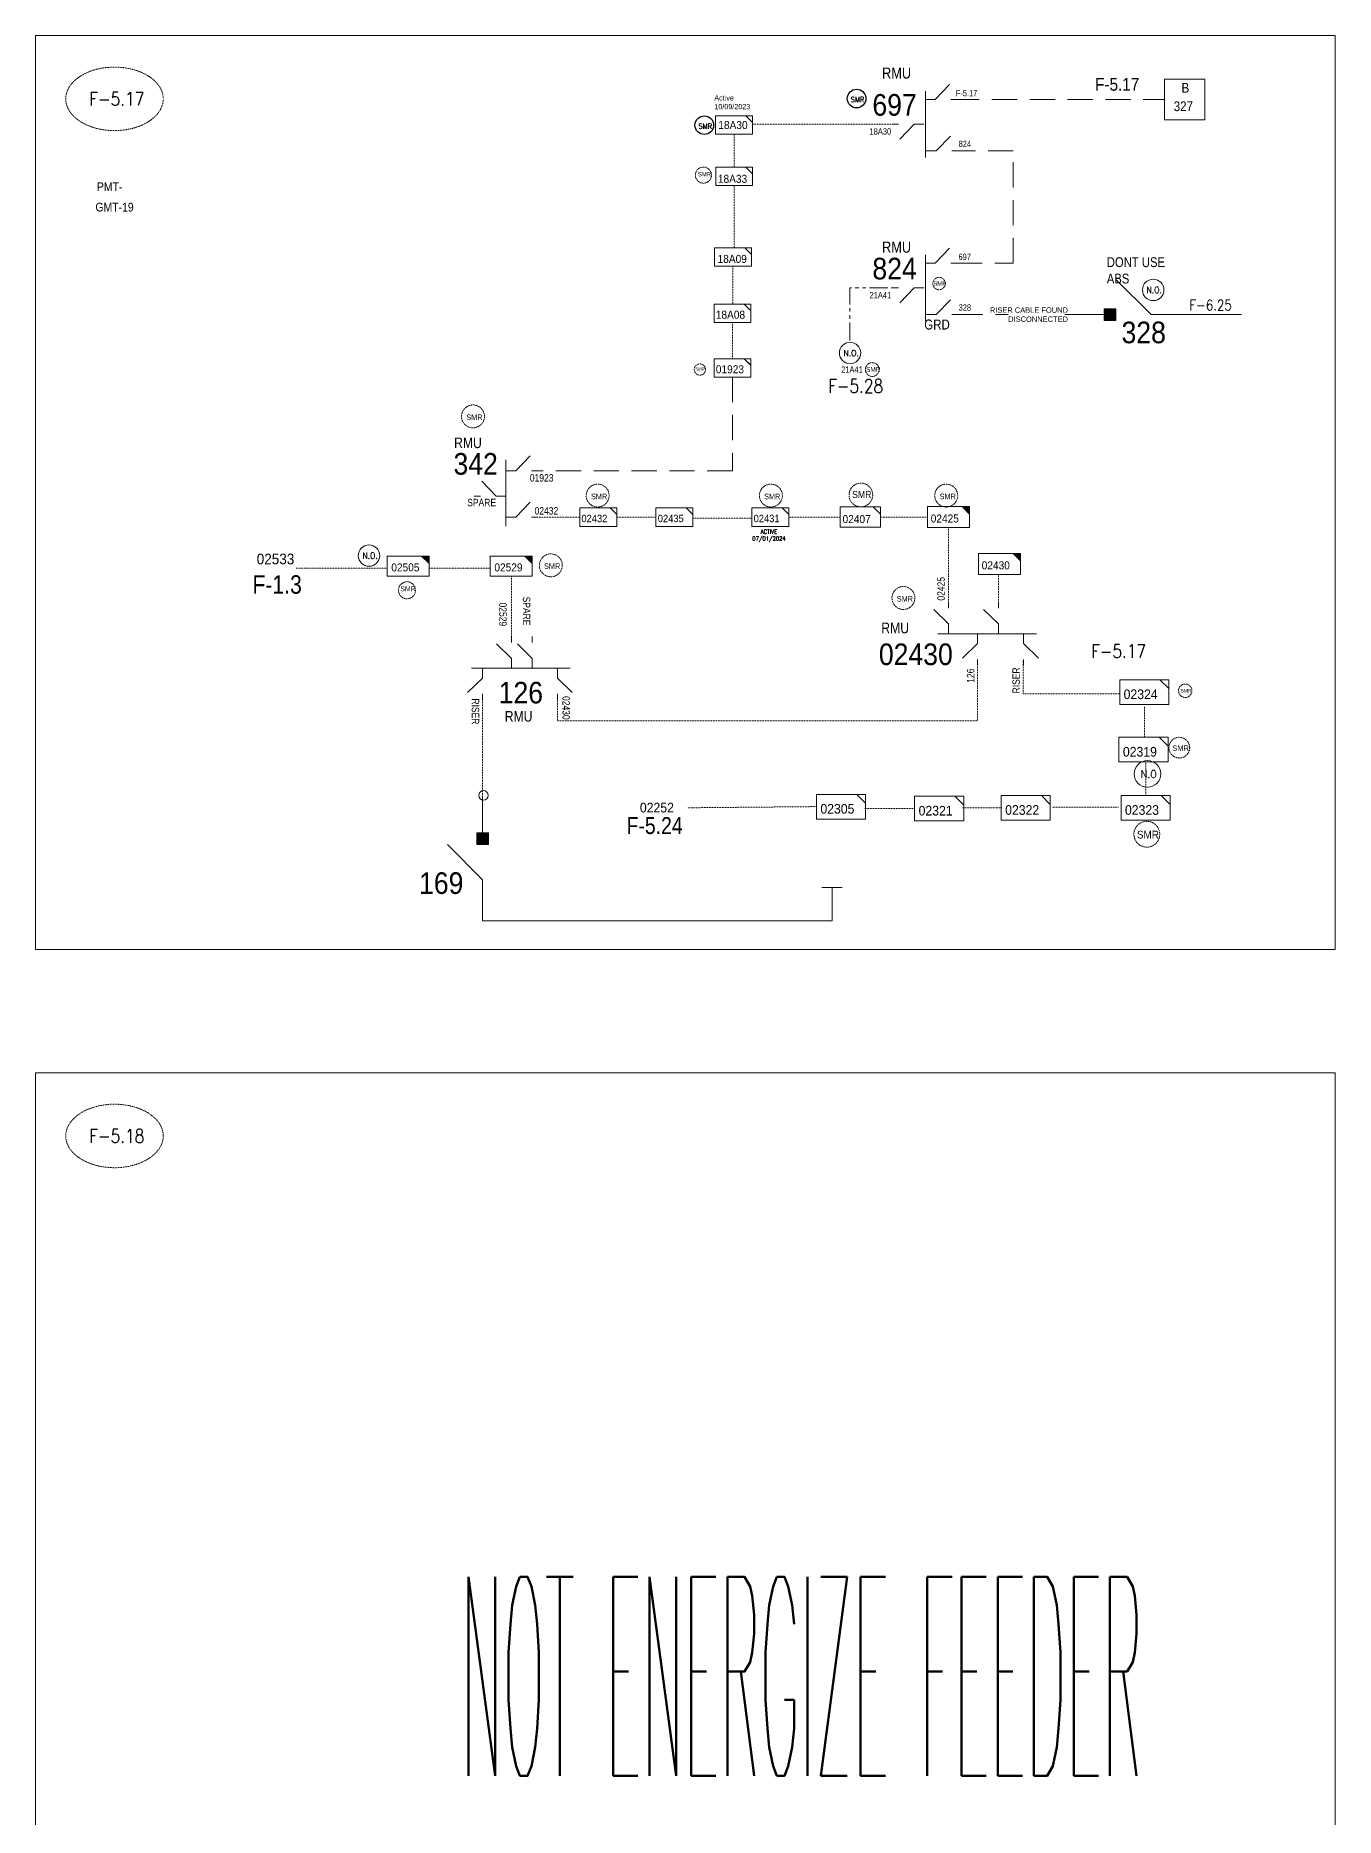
# Model space of a CAD drawing. Header units: metres. Extents: x 65984 to 144644, y -19036 to 23726.
# Drawn here: x 103022 to 103901, y 2775 to 3980 of the extents above; entities that cross this region are included whole.
import ezdxf
from ezdxf.enums import TextEntityAlignment as Align

# ---------------------------------------------------------------- set-up
doc = ezdxf.new("R2010")
doc.units = ezdxf.units.M
doc.header["$MEASUREMENT"] = 0
for name, pattern in [('( Phantom )', [2.5, 1.25, -0.25, 0.25, -0.25, 0.25, -0.25]), ('DGN Style 3', [0.013877, 0, -0.013877]), ('HIDDEN2', [2381.25, 1587.5, -793.75])]:
    doc.linetypes.add(name, pattern=pattern)
doc.layers.get('0').update_dxf_attribs({"color": 95, "lineweight": 40})
for name, color, linetype, lineweight in [('ABS', 7, 'Continuous', 40), ('ABS NUMBER', 112, 'Continuous', 30), ('d_eos', 111, 'Continuous', 40), ('d_eos no', 121, 'Continuous', 40), ('d_switch', 95, 'Continuous', 40), ('d_tf no', 6, 'Continuous', 40), ('d_ug cable', 95, 'Continuous', 40), ('d_ug main line', 95, 'Continuous', 40), ('FDR  1  05', 172, 'Continuous', 40), ('FDR  4  02', 126, 'Continuous', 40), ('fedr no', 95, 'Continuous', 40), ('GRID STATION 01', 7, 'Continuous', 40), ('Level 37', 7, 'Continuous', 0), ('O H MAIN FEEDER', 4, 'Continuous', 100), ('SW N O', 114, 'Continuous', 30)]:
    doc.layers.add(name, color=color, linetype=linetype, lineweight=lineweight)
doc.styles.add('NASKHF', font='naskhf.shx', dxfattribs={"height": 8})
doc.styles.add('Style-Arial', font='arial.ttf')
doc.styles.add('Style-ENGINEERING', font='ENGINEERING.shx')
doc.styles.add('Style-msdefault', font='msdefault.shx')
doc.styles.add('Style-STANDARD', font='STANDARD.shx')

# ---------------------------------------------------------------- blocks, each defined once
blk = doc.blocks.new('TF_8')
at = {"color": 0, "linetype": 'ByBlock', "lineweight": -2}
blk.add_line((6.3, 4.95), (9.9, 1.35), dxfattribs=at)
blk.add_3dface([(-10.1, 4.95), (9.9, 4.95), (9.9, -5.05), (-10.1, -5.05)], dxfattribs=at)
blk = doc.blocks.new('exist.us-1000kva')
at = {"color": 0, "linetype": 'ByBlock', "lineweight": -2, "flags": 128}
blk.add_lwpolyline([(40, 12.9), (32.8, 20), (40, 20)], close=True, dxfattribs=at)
at = {"color": 0, "linetype": 'ByBlock', "lineweight": -2, "extrusion": (0, 0, -1)}
blk.add_solid([(-40, 12.9), (-32.8, 20), (-40, 20)], dxfattribs=at)
at = {"color": 0, "linetype": 'ByBlock', "lineweight": -2, "xscale": 2, "yscale": 2}
blk.add_blockref('TF_8', (20.2, 10.1), dxfattribs=at)
blk = doc.blocks.new('ABS2_1_1')
at = {"color": 0, "linetype": 'ByBlock', "lineweight": -2, "ltscale": 500}
for q in [(-29900, 43500), (0, 0)]:
    blk.add_line((0, 13600), q, dxfattribs=at)
at = {"color": 0, "linetype": 'ByBlock', "lineweight": -2, "ltscale": 500, "flags": 128}
for points in [[(5000, 43600), (-5000, 43600), (-5000, 53600), (5000, 53600)], [(3791, 49653), (3791, 49653), (3791, 49653)]]:
    blk.add_lwpolyline(points, close=True, dxfattribs=at)
at = {"color": 0, "linetype": 'ByBlock', "lineweight": -2, "ltscale": 500}
for points in [[(5000, 43600), (-5000, 43600), (5000, 53600), (-5000, 53600)], [(3791, 49653), (3791, 49653), (3791, 49653)]]:
    blk.add_solid(points, dxfattribs=at)
blk = doc.blocks.new('*U1456')
at = {"layer": 'SW N O', "color": 3, "lineweight": 13, "ltscale": 0.426762}
blk.add_circle((0, 0), 16.8, dxfattribs=at)
at = {"layer": 'SW N O', "color": 3, "lineweight": 13, "style": 'Style-STANDARD'}
blk.add_text('N.O.', height=9.6, dxfattribs=at).set_placement((1.7, -0.2), align=Align.MIDDLE_CENTER)
blk = doc.blocks.new('*U2891')
at = {"layer": 'FDR  1  05', "color": 2, "linetype": 'Continuous', "lineweight": 13, "flags": 128}
blk.add_lwpolyline([(20, 10), (20, 2.7), (12.8, 10)], close=True, dxfattribs=at)
at = {"layer": 'FDR  1  05', "color": 2, "linetype": 'Continuous', "lineweight": 13, "xscale": 2, "yscale": 2, "rotation": 359.9999999999999}
blk.add_blockref('TF_8', (0.2, 0.1), dxfattribs=at)
blk = doc.blocks.new('*U2892')
at = {"layer": 'FDR  1  05', "color": 18, "linetype": 'Continuous', "lineweight": 13, "flags": 128}
blk.add_lwpolyline([(20, 10), (20, 2.7), (12.8, 10)], close=True, dxfattribs=at)
at = {"layer": 'FDR  1  05', "color": 18, "linetype": 'Continuous', "lineweight": 13, "xscale": 2, "yscale": 2, "rotation": 359.9999999999999}
blk.add_blockref('TF_8', (0.2, 0.1), dxfattribs=at)
blk = doc.blocks.new('*U2893')
at = {"layer": 'FDR  1  05', "color": 2, "linetype": 'Continuous', "lineweight": 13, "flags": 128}
blk.add_lwpolyline([(20, 10), (20, 2.7), (12.8, 10)], close=True, dxfattribs=at)
at = {"layer": 'FDR  1  05', "color": 2, "linetype": 'Continuous', "lineweight": 13, "xscale": 2, "yscale": 2, "rotation": 359.9999999999999}
blk.add_blockref('TF_8', (0.2, 0.1), dxfattribs=at)
blk = doc.blocks.new('*U2894')
at = {"layer": 'FDR  4  02', "color": 2, "linetype": 'Continuous', "lineweight": 13, "flags": 128}
blk.add_lwpolyline([(20, 10), (20, 2.7), (12.8, 10)], close=True, dxfattribs=at)
at = {"layer": 'FDR  4  02', "color": 2, "linetype": 'Continuous', "lineweight": 13, "xscale": 2, "yscale": 2, "rotation": 359.9999999999999}
blk.add_blockref('TF_8', (0.2, 0.1), dxfattribs=at)
blk = doc.blocks.new('*U3851')
at = {"layer": 'SW N O', "color": 2}
blk.add_circle((0, 0), 16.8, dxfattribs=at)
at = {"layer": 'SW N O', "color": 240, "insert": (1.7, -1.8), "char_height": 9.6, "attachment_point": 5, "line_spacing_factor": 0.6, "style": 'Style-STANDARD'}
blk.add_mtext('SMR\\P', dxfattribs=at)
blk = doc.blocks.new('*U4130')
at = {"layer": 'SW N O', "color": 3, "lineweight": 13, "ltscale": 0.426762}
blk.add_circle((0, 0), 16.8, dxfattribs=at)
at = {"layer": 'SW N O', "color": 3, "lineweight": 13, "style": 'Style-STANDARD'}
blk.add_text('N.O', height=9.6, dxfattribs=at).set_placement((1.7, -0.2), align=Align.MIDDLE_CENTER)

msp = doc.modelspace()

# ---------------------------------------------------------------- linework, layer by layer
at = {"layer": 'd_eos', "color": 2, "linetype": 'Continuous', "lineweight": 13, "ltscale": 0.915903}
for p, q in [((103630.6, 3937.2), (103640.3, 3947.3)), ((103623.9, 3898), (103623.9, 3942.8)), ((103623.9, 3937.2), (103630.6, 3937.2)), ((103641.2, 3937.2), (103645.3, 3937.2)), ((103605.6, 3920.4), (103601.5, 3920.4)), ((103616.2, 3920.4), (103606.5, 3910.4)), ((103622.9, 3920.4), (103616.2, 3920.4)), ((103631.1, 3902.4), (103640.8, 3912.4)), ((103624.4, 3902.4), (103631.1, 3902.4)), ((103641.8, 3902.4), (103645.8, 3902.4)), ((103630.6, 3826.4), (103640.3, 3836.5)), ((103623.9, 3787.2), (103623.9, 3832)), ((103623.9, 3826.4), (103630.6, 3826.4)), ((103616.2, 3809.6), (103606.5, 3799.6)), ((103622.9, 3809.6), (103616.2, 3809.6)), ((103631.1, 3791.6), (103640.8, 3801.6)), ((103624.4, 3791.6), (103631.1, 3791.6)), ((103339.9, 3693.2), (103339.9, 3648.3)), ((103346.6, 3685.8), (103356.3, 3695.9)), ((103333.3, 3668.7), (103323.5, 3678.8)), ((103339.9, 3685.8), (103346.6, 3685.8)), ((103357.3, 3685.8), (103361.3, 3685.8)), ((103322.6, 3668.7), (103318.5, 3668.7)), ((103339.9, 3668.7), (103333.3, 3668.7)), ((103339.9, 3654.5), (103346.6, 3654.5)), ((103346.6, 3654.6), (103356.3, 3664.6)), ((103357.3, 3654.5), (103361.3, 3654.5)), ((103639.6, 3592.9), (103639.6, 3597)), ((103673.3, 3592.9), (103673.3, 3597)), ((103639.6, 3582.2), (103629.6, 3592)), ((103639.6, 3575.6), (103639.6, 3582.2)), ((103673.3, 3582.2), (103663.2, 3592)), ((103673.3, 3575.5), (103673.3, 3582.2)), ((103632.2, 3575.6), (103699, 3575.6)), ((103659.1, 3575.6), (103659.1, 3568.9)), ((103690.3, 3575.6), (103690.3, 3568.9)), ((103659.1, 3568.9), (103649.1, 3559.1)), ((103659.1, 3558.2), (103659.1, 3554.1)), ((103690.3, 3568.9), (103700.4, 3559.1)), ((103690.3, 3558.2), (103690.3, 3554.1))]:
    msp.add_line(p, q, dxfattribs=at)
at = {"layer": 'd_eos', "color": 7, "linetype": 'Continuous', "lineweight": 13, "ltscale": 0.915903}
for p, q in [((103641.2, 3826.4), (103645.3, 3826.4)), ((103605.6, 3809.6), (103601.5, 3809.6)), ((103641.8, 3791.6), (103645.8, 3791.6)), ((103343.6, 3569.6), (103343.6, 3573.7)), ((103357.7, 3569.6), (103357.7, 3573.7)), ((103343.6, 3558.9), (103333.5, 3568.7)), ((103343.6, 3552.3), (103343.6, 3558.9)), ((103357.7, 3558.9), (103347.7, 3568.7)), ((103357.7, 3552.2), (103357.7, 3558.9)), ((103324.1, 3545.6), (103314, 3535.8)), ((103316.7, 3552.3), (103383.5, 3552.3)), ((103324.1, 3552.3), (103324.1, 3545.6)), ((103374.8, 3552.3), (103374.8, 3545.6)), ((103374.8, 3545.6), (103384.8, 3535.8)), ((103324.1, 3534.9), (103324.1, 3530.8)), ((103374.8, 3534.9), (103374.8, 3530.8))]:
    msp.add_line(p, q, dxfattribs=at)
at = {"layer": 'd_ug cable', "color": 18, "linetype": 'DGN Style 3', "lineweight": 13}
for p, q in [((103494.4, 3914), (103494.4, 3891.6)), ((103494.4, 3879.2), (103494.4, 3836.8)), ((103493.6, 3824.3), (103493.6, 3798.7)), ((103361.3, 3654.5), (103389.9, 3654.5)), ((103414.9, 3654.5), (103441.5, 3654.5)), ((103639.6, 3597), (103639.6, 3647.4)), ((103673.3, 3597), (103673.3, 3615.8))]:
    msp.add_line(p, q, dxfattribs=at)
at = {"layer": 'd_ug cable', "color": 6, "linetype": 'DGN Style 3', "lineweight": 13}
for p, q in [((103772.3, 3506.1), (103772.3, 3526.7)), ((103773.1, 3466.2), (103773.1, 3488.9)), ((103550.1, 3458.6), (103463, 3457.8)), ((103615.7, 3457.4), (103582.2, 3457.4)), ((103675.6, 3457.8), (103648.9, 3457.8)), ((103754.6, 3458.2), (103709.8, 3458.2))]:
    msp.add_line(p, q, dxfattribs=at)
at = {"layer": 'd_ug cable', "color": 18, "linetype": 'DGN Style 3', "lineweight": 13, "flags": 128}
for points in [[(103506.9, 3920.4), (103601.5, 3920.4)], [(103493.3, 3786.2), (103493.3, 3761.8)], [(103466.5, 3653.9), (103506.4, 3653.9)], [(103531.4, 3654.5), (103566.2, 3654.5)], [(103593.6, 3654.5), (103625.4, 3654.5)], [(103329.3, 3620), (103288, 3620)], [(103343.6, 3573), (103343.6, 3614.5)], [(103659.1, 3554.1), (103659.1, 3516.6), (103374.8, 3516.6), (103374.8, 3531.1)]]:
    msp.add_lwpolyline(points, dxfattribs=at)
at = {"layer": 'd_ug cable', "color": 17, "linetype": 'DGN Style 3', "lineweight": 13, "flags": 128}
msp.add_lwpolyline([(103259.5, 3620), (103198, 3620)], dxfattribs=at)
at = {"layer": 'd_ug cable', "color": 6, "linetype": 'DGN Style 3', "lineweight": 13, "flags": 128}
msp.add_lwpolyline([(103690.1, 3557.1), (103690.1, 3534.9), (103755.4, 3534.9), (103755.4, 3534.9)], dxfattribs=at)
at = {"layer": 'd_ug cable', "color": 174, "linetype": 'DGN Style 3', "lineweight": 13, "flags": 128}
msp.add_lwpolyline([(103324.1, 3530.8), (103324.1, 3465.7)], dxfattribs=at)
at = {"layer": 'd_ug cable', "color": 1, "linetype": 'DGN Style 3', "lineweight": 13}
msp.add_circle((103473.6, 3886), 5.46, dxfattribs=at)
at = {"layer": 'd_ug cable', "color": 2, "linetype": 'DGN Style 3', "lineweight": 0}
for centre, radius in [((103633.1, 3812.6), 4.19), ((103471.2, 3754.4), 3.8), ((103587.9, 3754.4), 4.66), ((103795.8, 3498.5), 7.02), ((103773.8, 3439.9), 8.74)]:
    msp.add_circle(centre, radius, dxfattribs=at)
at = {"layer": 'd_ug cable', "color": 2, "linetype": 'DGN Style 3', "lineweight": 13}
for centre, radius in [((103317.6, 3722.7), 7.76), ((103402, 3669.1), 7.76), ((103519.3, 3669.1), 7.76), ((103580.2, 3669.5), 8.02), ((103638, 3669.1), 7.76), ((103370.3, 3621.9), 7.76), ((103272.9, 3605), 5.76), ((103609, 3599.8), 7.76), ((103799.8, 3537), 4.56)]:
    msp.add_circle(centre, radius, dxfattribs=at)
at = {"layer": 'd_ug main line', "color": 18, "linetype": 'HIDDEN2', "lineweight": 13, "ltscale": 0.010761}
for points in [[(103643.3, 3937.2), (103785.7, 3937.2)], [(103645.3, 3826.4), (103683.4, 3826.4), (103683.4, 3902.4), (103645.4, 3902.4)], [(103645.8, 3791.6), (103679.9, 3791.6)], [(103493.3, 3749.3), (103493.3, 3685.8), (103361.3, 3685.8)]]:
    msp.add_lwpolyline(points, dxfattribs=at)
at = {"layer": 'd_ug main line', "color": 206, "linetype": '( Phantom )', "lineweight": 13, "ltscale": 9.8, "flags": 128}
msp.add_lwpolyline([(103572.7, 3774), (103572.7, 3809.6), (103601.5, 3809.6)], dxfattribs=at)
at = {"layer": 'fedr no', "color": 82, "linetype": 'DGN Style 3', "lineweight": 13, "true_color": 0x1dc70e}
for centre in [(103074.9, 3937.6), (103074.9, 3235.7)]:
    msp.add_ellipse(centre, major_axis=(33, 0), ratio=0.651175, dxfattribs=at)
at = {"layer": 'GRID STATION 01', "color": 18, "lineweight": 13, "ltscale": 0.379284, "flags": 128}
msp.add_lwpolyline([(103813.1, 3923.5), (103813.1, 3950.9), (103785.7, 3950.9), (103785.7, 3923.5)], close=True, dxfattribs=at)
at = {"layer": 'O H MAIN FEEDER', "color": 174, "lineweight": 13, "ltscale": 8.7846}
msp.add_line((103553.8, 3403.9), (103567.6, 3403.9), dxfattribs=at)
at = {"layer": 'O H MAIN FEEDER', "color": 140, "linetype": 'Continuous', "lineweight": 13, "flags": 128}
for points in [[(103021.5, 3980.4), (103901.4, 3980.4), (103901.4, 3361.9), (103021.5, 3361.9)], [(103021.5, 3278.5), (103901.4, 3278.5), (103901.4, 2660), (103021.5, 2660)]]:
    msp.add_lwpolyline(points, close=True, dxfattribs=at)
at = {"layer": 'O H MAIN FEEDER', "color": 174, "lineweight": 13, "ltscale": 0.643436, "flags": 128}
msp.add_lwpolyline([(103745, 3791.6), (103745, 3791.6), (103718.4, 3791.6)], dxfattribs=at)
at = {"layer": 'O H MAIN FEEDER', "color": 174, "lineweight": 13, "ltscale": 0.714928, "flags": 128}
for points in [[(103837.8, 3791.6), (103837.8, 3791.6), (103787.6, 3791.6)], [(103324.1, 3436.9), (103324.1, 3436.9), (103324.1, 3465.7)]]:
    msp.add_lwpolyline(points, dxfattribs=at)
at = {"layer": 'O H MAIN FEEDER', "color": 174, "lineweight": 13, "ltscale": 8.7846, "flags": 128}
msp.add_lwpolyline([(103324.1, 3401.1), (103324.1, 3381.2), (103560.7, 3381.2), (103560.7, 3403.9)], dxfattribs=at)
at = {"layer": 'O H MAIN FEEDER', "color": 174, "lineweight": 13, "ltscale": 0.714928}
msp.add_circle((103324.7, 3466.2), 3.23, dxfattribs=at)

# ---------------------------------------------------------------- block references
at = {"layer": 'ABS', "color": 7, "linetype": 'Continuous', "lineweight": 13, "ltscale": 1.190142, "zscale": 0.0005280611300687443}
for p, xscale, yscale, rotation in [((103787.6, 3791.6), 0.0007973960743554502, -0.0007973960743554506, 270.0108634751818), ((103324.1, 3398.2), 0.0007973960743554503, 0.0007973960743554503, 359.9999999999997)]:
    msp.add_blockref('ABS2_1_1', p, dxfattribs=dict(at, xscale=xscale, yscale=yscale, rotation=rotation))
at = {"layer": 'FDR  1  05', "color": 2, "linetype": 'Continuous', "lineweight": 13, "rotation": 359.9999999999999}
for name, p, xscale, yscale, zscale in [('TF_8', (103494.5, 3919.9), 1.249645269223772, 1.249645269223772, 0.6248226346118861), ('TF_8', (103580, 3654.6), 1.370638294906909, 1.370638294906909, 0.6248226346118861), ('exist.us-1000kva', (103625.4, 3647.4), 0.7102604478054448, 0.7102604478054448, 0.6248226346118861), ('exist.us-1000kva', (103329.3, 3614.5), 0.7119539694185745, 0.6816580558262949, 0.6248226346118861), ('TF_8', (103772.2, 3536.2), 1.661944010433047, 1.661944010433047, 0.7560353878803824), ('TF_8', (103771.7, 3497.3), 1.661944010433047, 1.661944010433047, 0.7560353878803824), ('TF_8', (103773.1, 3457.8), 1.661944010433047, 1.661944010433047, 0.7560353878803824)]:
    msp.add_blockref(name, p, dxfattribs=dict(at, xscale=xscale, yscale=yscale, zscale=zscale))
at = {"layer": 'FDR  1  05', "color": 2, "linetype": 'Continuous', "lineweight": 13}
for name, p, xscale, yscale, zscale in [('*U2891', (103494.4, 3885.1), 0.6248226346118861, 0.6248226346118861, 0.6248226346118861), ('*U2893', (103493.3, 3755.5), 0.6248226346118861, 0.6248226346118861, 0.6248226346118861), ('*U2891', (103402.4, 3654.5), 0.6248226344960893, 0.6248226344960893, 0.6248226344960893)]:
    msp.add_blockref(name, p, dxfattribs=dict(at, xscale=xscale, yscale=yscale, zscale=zscale))
at = {"layer": 'FDR  1  05', "color": 18, "linetype": 'Continuous', "lineweight": 13, "zscale": 0.6248226346118861, "rotation": 359.9999999999999}
for name, p, xscale, yscale in [('TF_8', (103493.8, 3830.6), 1.249645269223772, 1.249645269223772), ('exist.us-1000kva', (103659.9, 3615.8), 0.7102604478054448, 0.7102604478054448)]:
    msp.add_blockref(name, p, dxfattribs=dict(at, xscale=xscale, yscale=yscale))
at = {"layer": 'FDR  1  05', "color": 18, "linetype": 'Continuous', "lineweight": 13, "xscale": 0.6248226346118861, "yscale": 0.6248226346118861, "zscale": 0.6248226346118861}
for p in [(103493.3, 3792.4), (103454, 3654.5)]:
    msp.add_blockref('*U2892', p, dxfattribs=at)
at = {"layer": 'FDR  1  05', "color": 121, "linetype": 'Continuous', "lineweight": 13, "xscale": 0.7119539694185745, "yscale": 0.6816580558262949, "zscale": 0.6248226346118861, "rotation": 359.9999999999999}
msp.add_blockref('exist.us-1000kva', (103259.5, 3614.5), dxfattribs=at)
at = {"layer": 'FDR  1  05', "color": 6, "linetype": 'Continuous', "lineweight": 13, "xscale": 1.661944010433047, "yscale": 1.661944010433047, "zscale": 0.7560353878803824, "rotation": 359.9999999999999}
for p in [(103566.9, 3458.6), (103633.4, 3457.4), (103692, 3457.8)]:
    msp.add_blockref('TF_8', p, dxfattribs=at)
at = {"layer": 'FDR  4  02', "color": 2, "linetype": 'Continuous', "lineweight": 13, "xscale": 0.6248226346118861, "yscale": 0.6248226346118861, "zscale": 0.6248226346118861}
msp.add_blockref('*U2894', (103518.9, 3654.5), dxfattribs=at)
at = {"layer": 'SW N O', "color": 240, "xscale": 0.3747954802723319, "yscale": 0.3747954802723319, "zscale": 0.3747954802723319}
for p in [(103577.3, 3937.8), (103474.2, 3919.8)]:
    msp.add_blockref('*U3851', p, dxfattribs=at)
at = {"layer": 'SW N O', "color": 3, "lineweight": 13}
for name, p, xscale, yscale, zscale in [('*U1456', (103778.1, 3808.3), 0.4320112015721562, 0.4320112015721562, 0.4320112015721562), ('*U1456', (103572.9, 3765.6), 0.4320112015721562, 0.4320112015721562, 0.4320112015721562), ('*U1456', (103247.2, 3628.5), 0.4320112015721562, 0.4320112015721562, 0.4320112015721562), ('*U4130', (103774.2, 3480.7), 0.5356346052414567, 0.5356346052414567, 0.5356346052414567)]:
    msp.add_blockref(name, p, dxfattribs=dict(at, xscale=xscale, yscale=yscale, zscale=zscale))

# ---------------------------------------------------------------- texts
at = {"layer": 'ABS NUMBER', "color": 7, "lineweight": 13, "style": 'Style-Arial', "width": 0.88}
msp.add_text('328', height=14.64, dxfattribs=at).set_placement((103786.7, 3772.2), align=Align.RIGHT)
msp.add_text('169', height=14.64, dxfattribs=at).set_placement((103281.1, 3399.5))
at = {"layer": 'd_eos no', "color": 2, "linetype": 'Continuous', "lineweight": 13, "style": 'Style-Arial', "width": 0.88}
for s, p in [('697', (103588, 3926.2)), ('824', (103588, 3815.4))]:
    msp.add_text(s, height=14.64, dxfattribs=at).set_placement(p)
for s, p in [('342', (103304.4, 3697.9)), ('02430', (103592.4, 3569))]:
    msp.add_text(s, height=14.64, dxfattribs=at).set_placement(p, align=Align.TOP_LEFT)
at = {"layer": 'd_eos no', "color": 7, "linetype": 'Continuous', "lineweight": 13, "style": 'Style-Arial', "width": 0.88}
msp.add_text('126', height=14.64, dxfattribs=at).set_placement((103335, 3528.4))
at = {"layer": 'd_switch', "color": 7, "linetype": 'Continuous', "lineweight": 13, "style": 'Style-msdefault', "width": 0.857143}
for s, p in [('F-5.17', (103644.4, 3943.6)), ('697', (103646.3, 3832.8)), ('328', (103646.4, 3798.5))]:
    msp.add_text(s, height=4.27, dxfattribs=at).set_placement(p, align=Align.TOP_LEFT)
at = {"layer": 'd_switch', "color": 2, "linetype": 'Continuous', "lineweight": 13, "style": 'Style-msdefault', "width": 0.857143}
for s, p in [('18A30', (103600.7, 3917.7)), ('21A41', (103581.5, 3756.5))]:
    msp.add_text(s, height=4.27, dxfattribs=at).set_placement(p, align=Align.TOP_RIGHT)
msp.add_text('824', height=4.27, dxfattribs=at).set_placement((103646.4, 3909.3), align=Align.TOP_LEFT)
at = {"layer": 'd_switch', "color": 7, "linetype": 'Continuous', "lineweight": 13, "style": 'Style-msdefault', "width": 0.857143}
msp.add_text('21A41', height=4.27, dxfattribs=at).set_placement((103600.7, 3806.9), align=Align.TOP_RIGHT)
at = {"layer": 'd_switch', "color": 2, "linetype": 'Continuous', "lineweight": 13, "style": 'Style-ENGINEERING', "width": 0.857143}
msp.add_text('01923', height=5.02, rotation=359.9997, dxfattribs=at).set_placement((103372.1, 3683.6), align=Align.TOP_RIGHT)
at = {"layer": 'd_switch', "color": 7, "linetype": 'Continuous', "lineweight": 13, "style": 'Style-ENGINEERING', "width": 0.857143}
for s, rotation, p in [('SPARE', 0.0003, (103313.7, 3666.9)), ('SPARE', 270.0003, (103356.4, 3600.7)), ('02430', 270.0003, (103383.2, 3533.4)), ('RISER', 270.0003, (103321.8, 3531.8))]:
    msp.add_text(s, height=5.02, rotation=rotation, dxfattribs=at).set_placement(p, align=Align.TOP_LEFT)
at = {"layer": 'd_switch', "color": 2, "linetype": 'Continuous', "lineweight": 13, "style": 'Style-ENGINEERING', "width": 0.857143}
msp.add_text('02432', height=5.02, rotation=0.0003, dxfattribs=at).set_placement((103359.3, 3661.3), align=Align.TOP_LEFT)
at = {"layer": 'd_switch', "color": 55, "linetype": 'Continuous', "lineweight": 13, "style": 'Style-msdefault', "width": 0.857143}
for s, height, p in [('F-1.3', 12.5, (103168.3, 3615.2)), ('F-5.24', 11.45, (103421.6, 3451.5))]:
    msp.add_text(s, height=height, dxfattribs=at).set_placement(p, align=Align.TOP_LEFT)
at = {"layer": 'd_switch', "color": 7, "linetype": 'Continuous', "lineweight": 13, "style": 'Style-ENGINEERING', "width": 0.857143}
msp.add_text('02425', height=5.02, rotation=89.9997, dxfattribs=at).set_placement((103637, 3598))
msp.add_text('02529', height=5.02, rotation=269.9997, dxfattribs=at).set_placement((103340.4, 3580.7), align=Align.TOP_RIGHT)
for s, p in [('126', (103657, 3552)), ('RISER', (103687.8, 3552.8))]:
    msp.add_text(s, height=5.02, rotation=90.0003, dxfattribs=at).set_placement(p, align=Align.RIGHT)
at = {"layer": 'd_switch', "color": 2, "linetype": 'Continuous', "lineweight": 30, "insert": (103746.7, 3830.4), "char_height": 6.655, "attachment_point": 1, "style": 'NASKHF'}
msp.add_mtext('\\Fmsdefault;\\H1x;\\W0.857143;DONT USE\\PABS', dxfattribs=at)
at = {"layer": 'd_tf no', "color": 2, "linetype": 'Continuous', "lineweight": 13, "style": 'Style-msdefault', "width": 0.945946}
for s, height, p in [('18A30', 5.42, (103483.7, 3922.6)), ('18A33', 5.42, (103483.4, 3886.2)), ('01923', 5.42, (103482, 3757.3)), ('02432', 5, (103391, 3656.1)), ('02407', 5.42, (103567.8, 3655.9)), ('02425', 5.42, (103627.5, 3656.3)), ('02529', 5.42, (103332.1, 3623.2)), ('02324', 6.55, (103758.1, 3537.9)), ('02319', 6.55, (103757.6, 3499)), ('02323', 6.55, (103759, 3459.6))]:
    msp.add_text(s, height=height, dxfattribs=at).set_placement(p, align=Align.TOP_LEFT)
at = {"layer": 'd_tf no', "color": 18, "linetype": 'Continuous', "lineweight": 13, "style": 'Style-msdefault', "width": 0.945946}
for s, height, p in [('18A09', 5.42, (103483.2, 3832)), ('18A08', 5.42, (103482, 3794.2)), ('02435', 5, (103442.7, 3656.1)), ('02430', 5.42, (103662, 3624.6))]:
    msp.add_text(s, height=height, dxfattribs=at).set_placement(p, align=Align.TOP_LEFT)
at = {"layer": 'd_tf no', "color": 1, "linetype": 'Continuous', "lineweight": 13, "style": 'Style-msdefault', "width": 0.945946}
for height, p in [(2.9, (103629.3, 3814.1)), (2.05, (103468.2, 3755.8)), (3.22, (103583.7, 3756.1)), (3.7, (103791, 3500)), (5.29, (103767.1, 3442.3))]:
    msp.add_text('SMR', height=height, dxfattribs=at).set_placement(p, align=Align.TOP_LEFT)
at = {"layer": 'd_tf no', "color": 1, "linetype": 'Continuous', "lineweight": 40, "style": 'Style-msdefault', "width": 0.945946}
for height, p in [(3.78, (103313.1, 3724)), (3.78, (103397.5, 3670.4)), (3.78, (103514.7, 3670.4)), (3.78, (103633.5, 3670.4)), (3.78, (103365.7, 3623.2)), (3.41, (103268.4, 3607.7)), (3.78, (103604.5, 3601.1)), (2.43, (103796.6, 3538.2))]:
    msp.add_text('SMR', height=height, dxfattribs=at).set_placement(p, align=Align.TOP_LEFT)
at = {"layer": 'd_tf no', "color": 7, "linetype": 'Continuous', "lineweight": 13, "style": 'Style-msdefault', "width": 0.945946}
for s, height, p in [('02533', 7.23, (103171.2, 3629.8)), ('02252', 6.55, (103430.6, 3461.2))]:
    msp.add_text(s, height=height, dxfattribs=at).set_placement(p, align=Align.TOP_LEFT)
at = {"layer": 'd_tf no', "color": 121, "linetype": 'Continuous', "lineweight": 13, "style": 'Style-msdefault', "width": 0.945946}
msp.add_text('02505', height=5.42, dxfattribs=at).set_placement((103262.3, 3623.2), align=Align.TOP_LEFT)
at = {"layer": 'd_tf no', "color": 6, "linetype": 'Continuous', "lineweight": 13, "style": 'Style-msdefault', "width": 0.945946}
for s, p in [('02305', (103552.8, 3460.4)), ('02321', (103619.3, 3459.1)), ('02322', (103677.9, 3459.6))]:
    msp.add_text(s, height=6.55, dxfattribs=at).set_placement(p, align=Align.TOP_LEFT)
at = {"layer": 'd_tf no', "color": 121, "linetype": 'Continuous', "lineweight": 40, "insert": (103481, 3940), "char_height": 3.529, "attachment_point": 1, "style": 'NASKHF'}
msp.add_mtext('\\Fmsdefault;\\H1x;\\W0.945946;Active\\P10/09/2023', dxfattribs=at)
at = {"layer": 'd_tf no', "color": 2, "lineweight": 13, "insert": (103469.9, 3888), "char_height": 2.814, "attachment_point": 1, "style": 'NASKHF'}
msp.add_mtext('\\Fmsdefault;\\H1x;\\W0.925;SMR\\P', dxfattribs=at)
at = {"layer": 'd_tf no', "color": 1, "lineweight": 13, "insert": (103574.3, 3672.2), "char_height": 4.749, "attachment_point": 1, "style": 'NASKHF'}
msp.add_mtext('\\Fmsdefault;\\H1x;\\W0.925;SMR\\P', dxfattribs=at)
at = {"layer": 'FDR  4  02', "color": 131, "linetype": 'Continuous', "lineweight": 13, "style": 'Style-msdefault', "width": 0.945946}
msp.add_text('02431', height=5, dxfattribs=at).set_placement((103507.6, 3656.1), align=Align.TOP_LEFT)
at = {"layer": 'FDR  4  02', "color": 131, "linetype": 'Continuous', "lineweight": 13, "insert": (103518, 3641.9), "char_height": 2.84, "attachment_point": 5, "rotation": 359.9994, "style": 'Style-STANDARD'}
msp.add_mtext('ACTIVE\\P07/01/2024', dxfattribs=at)
at = {"layer": 'fedr no', "color": 6, "linetype": 'Continuous', "lineweight": 13, "style": 'Style-STANDARD', "width": 0.909091}
for s, p in [('F-5.17', (103076.5, 3937.6)), ('F-5.18', (103076.5, 3235.7))]:
    msp.add_text(s, height=9.19, dxfattribs=at).set_placement(p, align=Align.MIDDLE_CENTER)
at = {"layer": 'fedr no', "color": 55, "linetype": 'Continuous', "lineweight": 13, "style": 'Style-STANDARD', "width": 0.909091}
for s, height, p in [('F-6.25', 7.08, (103817, 3798)), ('F-5.28', 9.19, (103576.7, 3743.3))]:
    msp.add_text(s, height=height, dxfattribs=at).set_placement(p, align=Align.MIDDLE_CENTER)
at = {"layer": 'fedr no', "color": 94, "linetype": 'Continuous', "lineweight": 13, "insert": (103754.7, 3563.8), "char_height": 9.19, "attachment_point": 5, "line_spacing_factor": 1.2, "style": 'Style-STANDARD'}
msp.add_mtext('\\H1x;\\W0.909091;F-5.17\\P', dxfattribs=at)
at = {"layer": 'fedr no', "color": 6, "linetype": 'Continuous', "lineweight": 13, "insert": (103540.1, 2870), "char_height": 134.545, "width": 1315.628, "attachment_point": 5, "style": 'Style-STANDARD'}
msp.add_mtext('\\H1x;\\W0.245275;NOT ENERGIZE FEEDER', dxfattribs=at)
at = {"layer": 'GRID STATION 01', "color": 7, "linetype": 'Continuous', "lineweight": 13, "style": 'Style-msdefault', "width": 0.888889}
msp.add_text('F-5.17', height=8.7, dxfattribs=at).set_placement((103738.8, 3951.8), align=Align.TOP_LEFT)
at = {"layer": 'GRID STATION 01', "color": 18, "linetype": 'Continuous', "lineweight": 13, "style": 'Style-msdefault', "width": 0.888889}
for s, p in [('B', (103797.3, 3948.3)), ('327', (103792, 3935.9))]:
    msp.add_text(s, height=6.59, dxfattribs=at).set_placement(p, align=Align.TOP_LEFT)
at = {"layer": 'GRID STATION 01', "linetype": 'Continuous', "lineweight": 13, "style": 'Style-msdefault', "width": 0.888889}
for s, p in [('PMT-', (103063, 3881.1)), ('GMT-19', (103062, 3867.3))]:
    msp.add_text(s, height=5.94, dxfattribs=at).set_placement(p, align=Align.TOP_LEFT)
at = {"layer": 'Level 37', "color": 2, "linetype": 'Continuous', "lineweight": 13, "ltscale": 0.59049, "style": 'Style-msdefault', "width": 0.86}
for p in [(103614.2, 3951.3), (103614.2, 3833.5)]:
    msp.add_text('RMU', height=7.5, rotation=359.9996, dxfattribs=at).set_placement(p, align=Align.RIGHT)
at = {"layer": 'Level 37', "color": 2, "linetype": 'Continuous', "lineweight": 13, "ltscale": 0.531441, "style": 'Style-msdefault', "width": 0.86}
msp.add_text('GRD', height=6.75, rotation=359.9996, dxfattribs=at).set_placement((103640.4, 3781.5), align=Align.RIGHT)
at = {"layer": 'Level 37', "color": 2, "linetype": 'Continuous', "lineweight": 13, "style": 'Style-msdefault', "width": 0.86}
for p in [(103323.6, 3708.4), (103612.8, 3583.1)]:
    msp.add_text('RMU', height=7.17, rotation=0.0004, dxfattribs=at).set_placement(p, align=Align.TOP_RIGHT)
at = {"layer": 'Level 37', "color": 7, "linetype": 'Continuous', "lineweight": 13, "style": 'Style-msdefault', "width": 0.86}
msp.add_text('RMU', height=7.17, rotation=359.9996, dxfattribs=at).set_placement((103357.9, 3516.1), align=Align.RIGHT)
at = {"layer": 'Level 37', "color": 2, "linetype": 'Continuous', "lineweight": 13, "ltscale": 0.37014, "insert": (103720.4, 3786.6), "char_height": 3.679, "attachment_point": 9, "rotation": 359.9996, "style": 'NASKHF'}
msp.add_mtext('\\Fmsdefault;\\H1x;\\W0.86;RISER CABLE FOUND\\P DISCONNECTED', dxfattribs=at)

doc.saveas('drawing.dxf')
